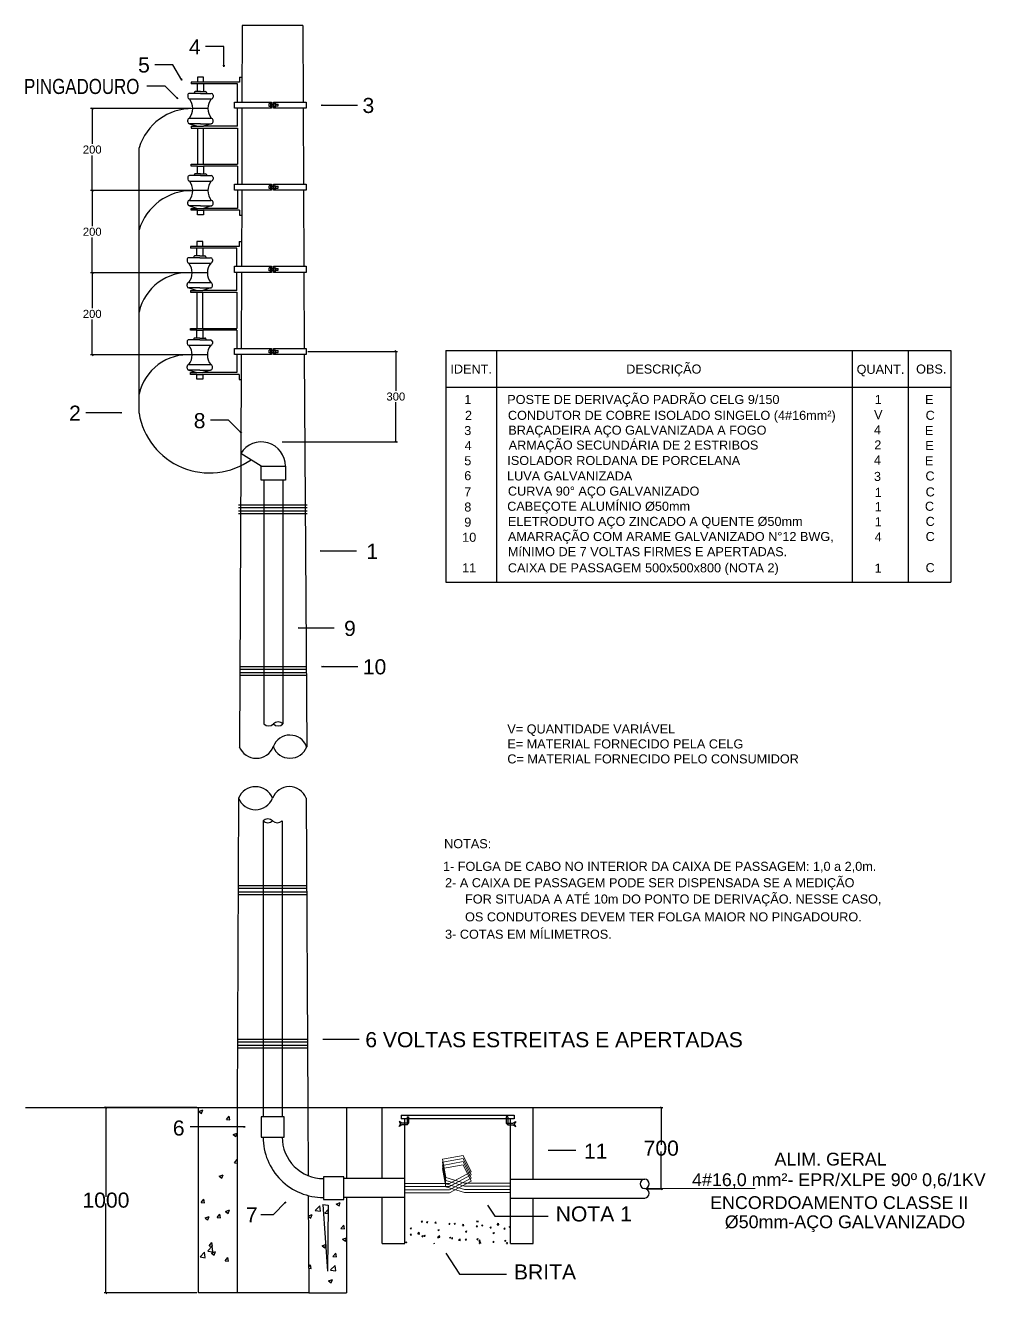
# Model space of a CAD drawing. Header units: inches. Extents: x -3 to 923, y -103 to 154.
# Drawn here: x 245.53 to 251.49, y -90.23 to -82.35 of the extents above; entities that cross this region are included whole.
import ezdxf
from ezdxf.enums import TextEntityAlignment as Align

# ---------------------------------------------------------------- set-up
doc = ezdxf.new("R2010")
doc.units = ezdxf.units.IN
doc.header["$LTSCALE"] = 10
doc.header["$MEASUREMENT"] = 0
doc.linetypes.add('Dashed', pattern=[0.75, 0.5, -0.25])
doc.layers.get('DEFPOINTS').update_dxf_attribs({"color": 8})
for name, color, linetype in [('Arquitetura', 134, 'Continuous'), ('Cotas', 1, 'Continuous'), ('DI-Textos_do_diagrama', 7, 'Continuous'), ('TXT', 7, 'Continuous')]:
    doc.layers.add(name, color=color, linetype=linetype)
doc.layers.add('BASE', color=8, linetype='Continuous', lineweight=5)
doc.layers.add('VP', color=1, linetype='Continuous', plot=False)
doc.styles.add('Arial', font='arial.ttf')
doc.dimstyles.new('RICARDO-1-10', dxfattribs={"dimtxt": 0.02, "dimasz": 0.01, "dimexe": 0.01, "dimexo": 0.01, "dimgap": 0.01, "dimtad": 0, "dimtih": 1, "dimtoh": 1, "dimdec": 0, "dimlfac": 1000, "dimzin": 0, "dimdsep": 46, "dimtxsty": 'Arial', "dimblk": 'OBLIQUE', "dimcen": 0, "dimclrt": 2, "dimadec": 0, "dimazin": 0, "dimtfac": 1, "dimtdec": 0, "dimtofl": 0, "dimtmove": 0, "dimatfit": 3, "dimldrblk": 'CLOSEDBLANK', "dimfxl": 0, "dimtolj": 1, "dimtzin": 0, "dimarcsym": 0})

# ---------------------------------------------------------------- blocks, each defined once
blk = doc.blocks.new('_Oblique')
at = {"color": 0, "linetype": 'ByBlock', "lineweight": -2}
blk.add_line((-0.5, -0.5), (0.5, 0.5), dxfattribs=at)
blk = doc.blocks.new('*D44')
at = {"layer": 'DEFPOINTS', "color": 0, "transparency": 16777216}
for p in [(247.2754, -84.3783), (247.8325, -84.3783), (247.1164, -84.9391)]:
    blk.add_point(p, dxfattribs=at)
at = {"layer": 'TXT', "color": 0, "lineweight": -2, "transparency": 16777216}
for p, q in [((247.2854, -84.3783), (247.8425, -84.3783)), ((247.8325, -84.3783), (247.8325, -84.6231)), ((247.8325, -84.9391), (247.8325, -84.6942)), ((247.1264, -84.9391), (247.8425, -84.9391))]:
    blk.add_line(p, q, dxfattribs=at)
at = {"layer": 'TXT', "color": 0, "lineweight": -2, "transparency": 16777216, "xscale": 0.01, "yscale": 0.01, "zscale": 0.01}
for p, rotation in [((247.8325, -84.3783), 90), ((247.8325, -84.9391), 270)]:
    blk.add_blockref('_Oblique', p, dxfattribs=dict(at, rotation=rotation))
at = {"layer": 'TXT', "color": 2, "transparency": 16777216, "insert": (247.8325, -84.6587), "char_height": 0.05, "attachment_point": 5, "style": 'Arial'}
blk.add_mtext('\\A1;300', dxfattribs=at)
blk = doc.blocks.new('_ClosedBlank')
at = {"color": 0, "linetype": 'ByBlock', "lineweight": -2}
for p, q in [((-1, 0.17), (0, 0)), ((-1, 0.17), (-1, -0.17)), ((0, 0), (-1, -0.17))]:
    blk.add_line(p, q, dxfattribs=at)
blk = doc.blocks.new('*D45')
at = {"layer": 'DEFPOINTS', "color": 0, "transparency": 16777216}
for p in [(245.9475, -83.8904), (246.568, -83.8904), (246.568, -84.4)]:
    blk.add_point(p, dxfattribs=at)
at = {"layer": 'TXT', "color": 0, "lineweight": -2, "transparency": 16777216}
for p, q in [((246.558, -83.8904), (245.9375, -83.8904)), ((245.9475, -83.8904), (245.9475, -84.1097)), ((245.9475, -84.4), (245.9475, -84.1807)), ((246.558, -84.4), (245.9375, -84.4))]:
    blk.add_line(p, q, dxfattribs=at)
at = {"layer": 'TXT', "color": 0, "lineweight": -2, "transparency": 16777216, "xscale": 0.01, "yscale": 0.01, "zscale": 0.01}
for p, rotation in [((245.9475, -83.8904), 90), ((245.9475, -84.4), 270)]:
    blk.add_blockref('_Oblique', p, dxfattribs=dict(at, rotation=rotation))
at = {"layer": 'TXT', "color": 2, "transparency": 16777216, "insert": (245.9475, -84.1452), "char_height": 0.05, "attachment_point": 5, "style": 'Arial'}
blk.add_mtext('\\A1;200', dxfattribs=at)
blk = doc.blocks.new('*D46')
at = {"layer": 'DEFPOINTS', "color": 0, "transparency": 16777216}
for p in [(245.9475, -83.3796), (246.5717, -83.3796), (246.568, -83.8904)]:
    blk.add_point(p, dxfattribs=at)
at = {"layer": 'TXT', "color": 0, "lineweight": -2, "transparency": 16777216}
for p, q in [((246.5617, -83.3796), (245.9375, -83.3796)), ((245.9475, -83.3796), (245.9475, -83.5995)), ((245.9475, -83.8904), (245.9475, -83.6705)), ((246.558, -83.8904), (245.9375, -83.8904))]:
    blk.add_line(p, q, dxfattribs=at)
at = {"layer": 'TXT', "color": 0, "lineweight": -2, "transparency": 16777216, "xscale": 0.01, "yscale": 0.01, "zscale": 0.01}
for p, rotation in [((245.9475, -83.3796), 90), ((245.9475, -83.8904), 270)]:
    blk.add_blockref('_Oblique', p, dxfattribs=dict(at, rotation=rotation))
at = {"layer": 'TXT', "color": 2, "transparency": 16777216, "insert": (245.9475, -83.635), "char_height": 0.05, "attachment_point": 5, "style": 'Arial'}
blk.add_mtext('\\A1;200', dxfattribs=at)
blk = doc.blocks.new('*D47')
at = {"layer": 'DEFPOINTS', "color": 0, "transparency": 16777216}
for p in [(245.9475, -82.8696), (246.5717, -82.8696), (246.5717, -83.3796)]:
    blk.add_point(p, dxfattribs=at)
at = {"layer": 'TXT', "color": 0, "lineweight": -2, "transparency": 16777216}
for p, q in [((246.5617, -82.8696), (245.9375, -82.8696)), ((245.9475, -82.8696), (245.9475, -83.0891)), ((245.9475, -83.3796), (245.9475, -83.1602)), ((246.5617, -83.3796), (245.9375, -83.3796))]:
    blk.add_line(p, q, dxfattribs=at)
at = {"layer": 'TXT', "color": 0, "lineweight": -2, "transparency": 16777216, "xscale": 0.01, "yscale": 0.01, "zscale": 0.01}
for p, rotation in [((245.9475, -82.8696), 90), ((245.9475, -83.3796), 270)]:
    blk.add_blockref('_Oblique', p, dxfattribs=dict(at, rotation=rotation))
at = {"layer": 'TXT', "color": 2, "transparency": 16777216, "insert": (245.9475, -83.1246), "char_height": 0.05, "attachment_point": 5, "style": 'Arial'}
blk.add_mtext('\\A1;200', dxfattribs=at)

msp = doc.modelspace()

# ---------------------------------------------------------------- linework, layer by layer
at = {"layer": 'Arquitetura', "color": 8}
for p, q in [((246.8792, -82.3528), (246.8773, -82.8292)), ((247.2543, -82.3528), (246.8792, -82.3528)), ((247.2543, -82.3528), (247.2566, -82.8292)), ((246.5622, -82.7054), (246.5622, -82.7167)), ((246.8487, -82.8292), (246.8487, -82.7167)), ((246.83, -82.8667), (246.83, -82.8292)), ((246.83, -82.8292), (247.0597, -82.8292)), ((247.0597, -82.8667), (246.83, -82.8667)), ((246.8487, -82.9792), (246.8487, -82.8667)), ((246.8773, -82.8667), (246.8754, -83.3393)), ((247.0559, -82.839), (247.0456, -82.839)), ((247.0456, -82.8569), (247.0456, -82.839)), ((247.0559, -82.8569), (247.0456, -82.8569)), ((247.0559, -82.8667), (247.0559, -82.8292)), ((247.0597, -82.8292), (247.0597, -82.8667)), ((247.0597, -82.8423), (247.0738, -82.8423)), ((247.0597, -82.8536), (247.0738, -82.8536)), ((247.0738, -82.8292), (247.2754, -82.8292)), ((247.0738, -82.8667), (247.0738, -82.8292)), ((247.2754, -82.8667), (247.0738, -82.8667)), ((247.077, -82.8667), (247.077, -82.8292)), ((247.077, -82.839), (247.0874, -82.839)), ((247.077, -82.8569), (247.0874, -82.8569)), ((247.0874, -82.8569), (247.0874, -82.839)), ((247.0874, -82.8423), (247.1014, -82.8423)), ((247.0874, -82.8536), (247.1014, -82.8536)), ((247.1014, -82.8536), (247.1014, -82.8423)), ((247.2566, -82.8667), (247.259, -83.3393)), ((247.2754, -82.8292), (247.2754, -82.8667)), ((246.5622, -82.9792), (246.5622, -82.9905)), ((246.5622, -82.9905), (246.8487, -82.9905)), ((246.6002, -82.9905), (246.6002, -83.2155)), ((246.6377, -83.2155), (246.6377, -82.9905)), ((246.8487, -82.9905), (246.8487, -83.2155)), ((246.2382, -84.7618), (246.2382, -83.1138)), ((246.5622, -83.2268), (246.5622, -83.2155)), ((246.5622, -83.2155), (246.8487, -83.2155)), ((246.83, -83.3393), (247.0597, -83.3393)), ((246.83, -83.3768), (246.83, -83.3393)), ((247.0559, -83.3768), (247.0559, -83.3393)), ((247.0597, -83.3393), (247.0597, -83.3768)), ((247.0738, -83.3393), (247.2754, -83.3393)), ((247.0738, -83.3768), (247.0738, -83.3393)), ((247.077, -83.3768), (247.077, -83.3393)), ((247.2754, -83.3393), (247.2754, -83.3768)), ((247.0597, -83.3768), (246.83, -83.3768)), ((246.8754, -83.3768), (246.8736, -83.8494)), ((247.0559, -83.3492), (247.0456, -83.3492)), ((247.0456, -83.367), (247.0456, -83.3492)), ((247.0559, -83.367), (247.0456, -83.367)), ((247.0597, -83.3524), (247.0738, -83.3524)), ((247.0597, -83.3637), (247.0738, -83.3637)), ((247.2754, -83.3768), (247.0738, -83.3768)), ((247.077, -83.3492), (247.0874, -83.3492)), ((247.077, -83.367), (247.0874, -83.367)), ((247.0874, -83.367), (247.0874, -83.3492)), ((247.0874, -83.3524), (247.1014, -83.3524)), ((247.0874, -83.3637), (247.1014, -83.3637)), ((247.1014, -83.3637), (247.1014, -83.3524)), ((247.259, -83.3768), (247.2613, -83.8494)), ((246.5585, -83.7257), (246.5585, -83.7369)), ((246.8454, -83.8494), (246.8454, -83.7369)), ((246.83, -83.8494), (247.0597, -83.8494)), ((246.83, -83.8869), (246.83, -83.8494)), ((247.0597, -83.8869), (246.83, -83.8869)), ((246.8454, -83.9995), (246.8454, -83.8869)), ((246.8736, -83.8869), (246.8717, -84.3596)), ((247.0559, -83.8593), (247.0456, -83.8593)), ((247.0456, -83.8771), (247.0456, -83.8593)), ((247.0559, -83.8771), (247.0456, -83.8771)), ((247.0559, -83.8869), (247.0559, -83.8494)), ((247.0597, -83.8494), (247.0597, -83.8869)), ((247.0597, -83.8626), (247.0738, -83.8626)), ((247.0597, -83.8738), (247.0738, -83.8738)), ((247.0738, -83.8494), (247.2754, -83.8494)), ((247.0738, -83.8869), (247.0738, -83.8494)), ((247.2754, -83.8869), (247.0738, -83.8869)), ((247.077, -83.8869), (247.077, -83.8494)), ((247.077, -83.8593), (247.0874, -83.8593)), ((247.077, -83.8771), (247.0874, -83.8771)), ((247.0874, -83.8771), (247.0874, -83.8593)), ((247.0874, -83.8626), (247.1014, -83.8626)), ((247.0874, -83.8738), (247.1014, -83.8738)), ((247.1014, -83.8738), (247.1014, -83.8626)), ((247.2618, -83.8869), (247.2641, -84.3596)), ((247.2754, -83.8494), (247.2754, -83.8869)), ((246.5585, -83.9995), (246.5585, -84.0107)), ((246.5585, -84.0107), (246.8454, -84.0107)), ((246.5965, -84.0107), (246.5965, -84.2358)), ((246.6344, -84.2358), (246.6344, -84.0107)), ((246.8454, -84.0107), (246.8454, -84.2358)), ((246.5585, -84.2358), (246.8454, -84.2358)), ((246.5585, -84.247), (246.5585, -84.2358)), ((246.83, -84.3971), (246.83, -84.3596)), ((246.83, -84.3596), (247.0597, -84.3596)), ((247.0559, -84.3694), (247.0456, -84.3694)), ((247.0456, -84.3872), (247.0456, -84.3694)), ((247.0559, -84.3971), (247.0559, -84.3596)), ((247.0597, -84.3596), (247.0597, -84.3971)), ((247.0738, -84.3596), (247.2754, -84.3596)), ((247.0738, -84.3971), (247.0738, -84.3596)), ((247.077, -84.3971), (247.077, -84.3596)), ((247.077, -84.3694), (247.0874, -84.3694)), ((247.0874, -84.3872), (247.0874, -84.3694)), ((247.2754, -84.3596), (247.2754, -84.3971)), ((248.1432, -84.3717), (251.2778, -84.3717)), ((248.1432, -84.3717), (248.1432, -85.8118)), ((248.4566, -84.3717), (248.4566, -85.8118)), ((250.6651, -84.3717), (250.6651, -85.8118)), ((251.0139, -84.3717), (251.0139, -85.8118)), ((251.2778, -84.3717), (251.2778, -85.8118)), ((247.0597, -84.3971), (246.83, -84.3971)), ((246.8717, -84.3971), (246.8698, -85.0582)), ((247.0559, -84.3872), (247.0456, -84.3872)), ((247.0597, -84.3727), (247.0738, -84.3727)), ((247.0597, -84.3839), (247.0738, -84.3839)), ((247.2754, -84.3971), (247.0738, -84.3971)), ((247.077, -84.3872), (247.0874, -84.3872)), ((247.0874, -84.3727), (247.1014, -84.3727)), ((247.0874, -84.3839), (247.1014, -84.3839)), ((247.1014, -84.3839), (247.1014, -84.3727)), ((247.2641, -84.3971), (247.2791, -86.8337)), ((247.3626, -84.3783), (247.6326, -84.3783)), ((248.1432, -84.6001), (251.2778, -84.6001)), ((246.8698, -85.0582), (246.8609, -86.8337)), ((246.9973, -85.1787), (246.9973, -85.0905)), ((246.9973, -85.0905), (247.1474, -85.0905)), ((247.1474, -85.0905), (247.1474, -85.1787)), ((247.1474, -85.1787), (246.9973, -85.1787)), ((247.0133, -85.1787), (247.0133, -86.6921)), ((247.1314, -85.1787), (247.1314, -86.6921)), ((246.8553, -85.3306), (247.2815, -85.3306)), ((247.2815, -85.3493), (246.8553, -85.3493)), ((246.8553, -85.3681), (247.2815, -85.3681)), ((247.2815, -85.3868), (246.8553, -85.3868)), ((248.1429, -85.8118), (251.2775, -85.8118)), ((246.8623, -86.3349), (247.2772, -86.3349)), ((246.8618, -86.3724), (247.2772, -86.3724)), ((247.2772, -86.3911), (246.8618, -86.3911)), ((247.2772, -86.3536), (246.8623, -86.3536)), ((247.0724, -86.8309), (247.0724, -86.8351)), ((246.8552, -87.1535), (246.8467, -89.0753)), ((247.2753, -87.1535), (247.2865, -89.0753)), ((247.0085, -87.2941), (247.0085, -89.0753)), ((247.1267, -87.2941), (247.1267, -89.0753)), ((247.2776, -87.7527), (246.8533, -87.7527)), ((246.8538, -87.6964), (247.2772, -87.6964)), ((247.2776, -87.7151), (246.8538, -87.7151)), ((246.8538, -87.7339), (247.2776, -87.7339)), ((246.8477, -88.6505), (247.2856, -88.6505)), ((247.2856, -88.6693), (246.8477, -88.6693)), ((246.8477, -88.688), (247.2856, -88.688)), ((247.3794, -88.6505), (247.6044, -88.6505)), ((247.2856, -88.7068), (246.8477, -88.7068)), ((245.5325, -89.0753), (247.7474, -89.0753)), ((246.6081, -90.2257), (246.6081, -89.0753)), ((247.0085, -89.0753), (247.0085, -89.1321)), ((247.1267, -89.0753), (247.1267, -89.1321)), ((247.5257, -89.0753), (247.5257, -89.5161)), ((247.7474, -89.0753), (248.6851, -89.0753)), ((247.7474, -89.5161), (247.7474, -89.0753)), ((248.6851, -89.0753), (249.486, -89.0753)), ((248.6851, -89.5189), (248.6851, -89.0753)), ((246.9968, -89.1321), (246.9968, -89.2586)), ((247.1384, -89.1321), (246.9968, -89.1321)), ((247.1384, -89.2586), (247.1384, -89.1321)), ((247.8703, -89.1714), (247.8529, -89.1607)), ((247.8529, -89.1607), (247.8623, -89.1766)), ((247.8529, -89.1921), (247.8623, -89.1766)), ((247.8646, -89.1222), (248.5679, -89.1222)), ((247.8646, -89.1222), (247.8646, -89.1457)), ((248.5679, -89.1457), (247.8646, -89.1457)), ((247.9115, -89.1714), (247.8703, -89.1714)), ((247.8881, -89.9193), (247.8881, -89.1457)), ((247.9021, -89.1321), (247.9021, -89.1813)), ((247.9021, -89.1321), (247.9115, -89.1321)), ((247.9021, -89.1813), (247.9115, -89.1714)), ((247.9115, -89.1321), (247.9115, -89.1714)), ((248.5178, -89.1321), (248.5178, -89.1714)), ((248.5276, -89.1321), (248.5178, -89.1321)), ((248.5178, -89.1714), (248.5595, -89.1714)), ((248.5276, -89.1813), (248.5178, -89.1714)), ((248.5276, -89.1321), (248.5276, -89.1813)), ((248.5445, -89.9193), (248.5445, -89.1457)), ((248.5595, -89.1714), (248.5768, -89.1607)), ((248.5768, -89.1607), (248.567, -89.1766)), ((248.5768, -89.1921), (248.567, -89.1766)), ((248.5679, -89.1222), (248.5679, -89.1457)), ((247.8703, -89.1813), (247.8529, -89.1921)), ((247.9021, -89.1813), (247.8703, -89.1813)), ((248.5276, -89.1813), (248.5595, -89.1813)), ((248.5595, -89.1813), (248.5768, -89.1921)), ((246.9968, -89.2586), (247.1384, -89.2586)), ((248.7789, -89.3393), (248.95, -89.3393)), ((247.5102, -89.5043), (247.3841, -89.5043)), ((247.3841, -89.5043), (247.3841, -89.6459)), ((247.5102, -89.6459), (247.5102, -89.5043)), ((247.8881, -89.5161), (247.5102, -89.5161)), ((248.5445, -89.5189), (249.3776, -89.5189)), ((247.3841, -89.6459), (247.5102, -89.6459)), ((247.8881, -89.6342), (247.5102, -89.6342)), ((247.5257, -89.6342), (247.5257, -90.2257)), ((247.7474, -89.9193), (247.7474, -89.6342)), ((248.5445, -89.6375), (249.3776, -89.6375)), ((248.6851, -89.9193), (248.6851, -89.6375)), ((247.7474, -89.9193), (247.8881, -89.9193)), ((248.5445, -89.9193), (248.6851, -89.9193)), ((246.8425, -90.2257), (246.6081, -90.2257)), ((247.2926, -90.2257), (247.5257, -90.2257))]:
    msp.add_line(p, q, dxfattribs=at)
at = {"layer": 'Arquitetura', "color": 8, "linetype": 'Continuous'}
for p, q in [((246.8628, -82.7054), (246.5622, -82.7054)), ((246.8487, -82.7167), (246.5622, -82.7167)), ((246.6002, -82.6754), (246.6002, -82.7054)), ((246.6377, -82.6754), (246.6002, -82.6754)), ((246.6002, -82.7645), (246.6002, -82.7167)), ((246.6377, -82.7054), (246.6377, -82.6754)), ((246.6377, -82.7167), (246.6377, -82.7645)), ((246.8628, -82.6745), (246.8778, -82.6745)), ((246.8628, -82.6745), (246.8628, -82.7054)), ((246.5402, -82.787), (246.5402, -82.7983)), ((246.619, -82.7758), (246.5514, -82.7758)), ((246.5815, -82.7701), (246.5815, -82.7758)), ((246.619, -82.7645), (246.5871, -82.7645)), ((246.619, -82.7645), (246.6508, -82.7645)), ((246.619, -82.7758), (246.6865, -82.7758)), ((246.6565, -82.7701), (246.6565, -82.7758)), ((246.6977, -82.787), (246.6977, -82.7983)), ((246.5514, -82.8095), (246.6865, -82.8095)), ((246.6663, -82.8695), (246.5716, -82.8695)), ((246.5402, -82.9525), (246.5402, -82.9413)), ((246.5514, -82.93), (246.6865, -82.93)), ((246.6977, -82.9525), (246.6977, -82.9413)), ((246.5514, -82.9638), (246.6002, -82.9792)), ((246.619, -82.9638), (246.5514, -82.9638)), ((246.5622, -82.9792), (246.6377, -82.9792)), ((246.6002, -82.9792), (246.6377, -82.9792)), ((246.619, -82.9638), (246.6865, -82.9638)), ((246.6865, -82.9638), (246.6377, -82.9792)), ((246.8487, -82.9792), (246.6377, -82.9792)), ((246.6002, -83.2268), (246.5622, -83.2268)), ((246.6002, -83.2746), (246.6002, -83.2268)), ((246.6002, -83.2268), (246.6377, -83.2268)), ((246.8487, -83.2268), (246.6377, -83.2268)), ((246.6377, -83.2268), (246.6377, -83.2746)), ((246.8487, -83.2268), (246.8487, -83.3393)), ((246.5402, -83.2971), (246.5402, -83.3084)), ((246.619, -83.2859), (246.5514, -83.2859)), ((246.5514, -83.3196), (246.6865, -83.3196)), ((246.5815, -83.2802), (246.5815, -83.2859)), ((246.619, -83.2746), (246.5871, -83.2746)), ((246.619, -83.2746), (246.6508, -83.2746)), ((246.619, -83.2859), (246.6865, -83.2859)), ((246.6565, -83.2802), (246.6565, -83.2859)), ((246.6977, -83.2971), (246.6977, -83.3084)), ((246.6663, -83.3796), (246.5716, -83.3796)), ((246.8487, -83.3768), (246.8487, -83.4894)), ((246.5402, -83.4626), (246.5402, -83.4514)), ((246.5514, -83.4401), (246.6865, -83.4401)), ((246.619, -83.4739), (246.5514, -83.4739)), ((246.5514, -83.4739), (246.6002, -83.4894)), ((246.5622, -83.5006), (246.5622, -83.4894)), ((246.5622, -83.4894), (246.6377, -83.4894)), ((246.6002, -83.5006), (246.5622, -83.5006)), ((246.6002, -83.4894), (246.6377, -83.4894)), ((246.6002, -83.5306), (246.6002, -83.5006)), ((246.6002, -83.5006), (246.6377, -83.5006)), ((246.619, -83.4739), (246.6865, -83.4739)), ((246.6865, -83.4739), (246.6377, -83.4894)), ((246.8487, -83.4894), (246.6377, -83.4894)), ((246.8628, -83.5006), (246.6377, -83.5006)), ((246.6377, -83.5006), (246.6377, -83.5306)), ((246.6977, -83.4626), (246.6977, -83.4514)), ((246.8628, -83.5006), (246.8628, -83.5316)), ((246.6377, -83.5306), (246.6002, -83.5306)), ((246.8628, -83.5316), (246.875, -83.5316)), ((246.8595, -83.7257), (246.5585, -83.7257)), ((246.8454, -83.7369), (246.5585, -83.7369)), ((246.5965, -83.6957), (246.5965, -83.7257)), ((246.6344, -83.6957), (246.5965, -83.6957)), ((246.5965, -83.7847), (246.5965, -83.7369)), ((246.6344, -83.7257), (246.6344, -83.6957)), ((246.6344, -83.7369), (246.6344, -83.7847)), ((246.8595, -83.6947), (246.8745, -83.6947)), ((246.8595, -83.6947), (246.8595, -83.7257)), ((246.5364, -83.8072), (246.5364, -83.8185)), ((246.6152, -83.796), (246.5477, -83.796)), ((246.5782, -83.7904), (246.5782, -83.796)), ((246.6152, -83.7847), (246.5838, -83.7847)), ((246.6152, -83.7847), (246.6471, -83.7847)), ((246.6152, -83.796), (246.6827, -83.796)), ((246.6527, -83.7904), (246.6527, -83.796)), ((246.694, -83.8072), (246.694, -83.8185)), ((246.5477, -83.8297), (246.6827, -83.8297)), ((246.6626, -83.8898), (246.5679, -83.8898)), ((246.5364, -83.9728), (246.5364, -83.9615)), ((246.5477, -83.9502), (246.6827, -83.9502)), ((246.694, -83.9728), (246.694, -83.9615)), ((246.5477, -83.984), (246.5965, -83.9995)), ((246.6152, -83.984), (246.5477, -83.984)), ((246.5585, -83.9995), (246.6344, -83.9995)), ((246.5965, -83.9995), (246.6344, -83.9995)), ((246.6152, -83.984), (246.6827, -83.984)), ((246.6827, -83.984), (246.6344, -83.9995)), ((246.8454, -83.9995), (246.6344, -83.9995)), ((246.5965, -84.247), (246.5585, -84.247)), ((246.5965, -84.2949), (246.5965, -84.247)), ((246.5965, -84.247), (246.6344, -84.247)), ((246.6344, -84.247), (246.6344, -84.2949)), ((246.8454, -84.247), (246.6344, -84.247)), ((246.8454, -84.247), (246.8454, -84.3596)), ((246.5364, -84.3174), (246.5364, -84.3286)), ((246.6152, -84.3061), (246.5477, -84.3061)), ((246.5477, -84.3399), (246.6827, -84.3399)), ((246.5782, -84.3005), (246.5782, -84.3061)), ((246.6152, -84.2949), (246.5838, -84.2949)), ((246.6152, -84.2949), (246.6471, -84.2949)), ((246.6152, -84.3061), (246.6827, -84.3061)), ((246.6527, -84.3005), (246.6527, -84.3061)), ((246.694, -84.3174), (246.694, -84.3286)), ((246.6626, -84.3999), (246.5679, -84.3999)), ((246.8454, -84.3971), (246.8454, -84.5096)), ((246.5364, -84.4829), (246.5364, -84.4716)), ((246.5477, -84.4604), (246.6827, -84.4604)), ((246.5477, -84.4941), (246.5965, -84.5096)), ((246.6152, -84.4941), (246.5477, -84.4941)), ((246.5585, -84.5208), (246.5585, -84.5096)), ((246.5585, -84.5096), (246.6344, -84.5096)), ((246.5965, -84.5208), (246.5585, -84.5208)), ((246.5965, -84.5096), (246.6344, -84.5096)), ((246.5965, -84.5509), (246.5965, -84.5208)), ((246.5965, -84.5208), (246.6344, -84.5208)), ((246.6152, -84.4941), (246.6827, -84.4941)), ((246.6827, -84.4941), (246.6344, -84.5096)), ((246.8454, -84.5096), (246.6344, -84.5096)), ((246.6344, -84.5208), (246.6344, -84.5509)), ((246.8595, -84.5208), (246.6344, -84.5208)), ((246.694, -84.4829), (246.694, -84.4716)), ((246.8595, -84.5208), (246.8595, -84.5518)), ((246.6344, -84.5509), (246.5965, -84.5509)), ((246.8595, -84.5518), (246.8712, -84.5518)), ((246.9973, -85.0905), (246.8698, -85.0117)), ((246.6086, -89.0992), (246.6339, -89.0894)), ((246.6264, -89.111), (246.6339, -89.0894)), ((246.6086, -89.0992), (246.6264, -89.111)), ((246.7806, -89.1494), (246.798, -89.1288)), ((246.7806, -89.1494), (246.8022, -89.1513)), ((246.8022, -89.1517), (246.798, -89.1292)), ((246.8219, -89.2427), (246.8467, -89.2333)), ((246.8219, -89.2427), (246.8397, -89.2549)), ((246.8397, -89.2549), (246.8467, -89.2343)), ((246.8303, -89.4181), (246.8467, -89.3984)), ((246.7352, -89.502), (246.76, -89.4921)), ((246.753, -89.5142), (246.76, -89.4926)), ((246.8303, -89.4181), (246.8467, -89.4195)), ((246.7352, -89.502), (246.753, -89.5142)), ((246.6236, -89.6647), (246.6409, -89.6441)), ((246.6451, -89.667), (246.6409, -89.6445)), ((246.6236, -89.6647), (246.6447, -89.6666)), ((246.7745, -89.7203), (246.7994, -89.7104)), ((246.7745, -89.7203), (246.7924, -89.7325)), ((246.7924, -89.732), (246.7994, -89.7104)), ((247.3325, -89.7134), (247.3606, -89.6844)), ((247.3325, -89.7134), (247.3644, -89.7186)), ((247.3644, -89.7181), (247.3606, -89.6844)), ((247.3798, -89.6767), (247.408, -90.0913)), ((247.3798, -89.6767), (247.4117, -89.6818)), ((247.3925, -89.7317), (247.4098, -89.7111)), ((247.4117, -89.6818), (247.408, -90.0913)), ((247.4141, -89.7341), (247.4098, -89.7116)), ((247.4619, -89.6745), (247.4867, -89.6647)), ((247.4619, -89.6745), (247.4797, -89.6862)), ((247.4797, -89.6862), (247.4867, -89.6647)), ((248.4015, -89.6802), (248.4465, -89.75)), ((246.6479, -89.7608), (246.6733, -89.7514)), ((246.6479, -89.7613), (246.6658, -89.773)), ((246.6658, -89.773), (246.6733, -89.7514)), ((246.7225, -89.7583), (246.7441, -89.7601)), ((246.723, -89.7583), (246.7398, -89.7376)), ((246.7441, -89.7606), (246.7403, -89.7381)), ((247.2908, -89.7475), (247.3128, -89.739)), ((247.2908, -89.7508), (247.3058, -89.7611)), ((247.3058, -89.7606), (247.3128, -89.739)), ((247.3925, -89.7317), (247.4136, -89.7336)), ((247.4914, -89.8253), (247.5088, -89.8051)), ((247.513, -89.8276), (247.5088, -89.8056)), ((247.9903, -89.7842), (247.995, -89.7786)), ((247.9903, -89.7842), (247.9973, -89.7847)), ((247.9973, -89.7852), (247.9964, -89.7786)), ((248.0226, -89.7866), (248.0311, -89.7833)), ((248.0226, -89.7866), (248.0283, -89.7908)), ((248.0283, -89.7908), (248.0311, -89.7833)), ((248.0756, -89.7917), (248.0817, -89.7847)), ((248.0756, -89.7917), (248.0827, -89.7922)), ((248.0831, -89.7927), (248.0817, -89.7852)), ((248.161, -89.7992), (248.1671, -89.7922)), ((248.161, -89.7992), (248.168, -89.7997)), ((248.1685, -89.8002), (248.1671, -89.7927)), ((248.1938, -89.7964), (248.2022, -89.7931)), ((248.1938, -89.7964), (248.1994, -89.8002)), ((248.1994, -89.8002), (248.2022, -89.7931)), ((248.2463, -89.8067), (248.2538, -89.8072)), ((248.2468, -89.8067), (248.2524, -89.7997)), ((248.2538, -89.8077), (248.2524, -89.8002)), ((248.3321, -89.8138), (248.3377, -89.8072)), ((248.3335, -89.7828), (248.3377, -89.7786)), ((248.3335, -89.7828), (248.3443, -89.7847)), ((248.3391, -89.8152), (248.3377, -89.8077)), ((248.3443, -89.7847), (248.3433, -89.7786)), ((248.3649, -89.8058), (248.3734, -89.8025)), ((248.3649, -89.8058), (248.3705, -89.81)), ((248.3705, -89.8096), (248.3734, -89.8025)), ((248.4465, -89.75), (248.778, -89.75)), ((248.4606, -89.8025), (248.4699, -89.7927)), ((248.4606, -89.803), (248.4713, -89.8044)), ((248.4713, -89.8044), (248.4699, -89.7931)), ((247.4914, -89.8253), (247.513, -89.8272)), ((247.5013, -89.8928), (247.5257, -89.8834)), ((247.5191, -89.9045), (247.5257, -89.8853)), ((247.9214, -89.8663), (247.927, -89.8593)), ((247.9214, -89.8663), (247.9284, -89.8668)), ((247.9223, -89.825), (247.9307, -89.8217)), ((247.9223, -89.825), (247.9284, -89.8293)), ((247.9289, -89.8672), (247.9275, -89.8597)), ((247.9284, -89.8293), (247.9307, -89.8217)), ((247.9683, -89.8593), (247.9772, -89.8499)), ((247.9683, -89.8597), (247.9786, -89.8611)), ((247.9786, -89.8611), (247.9772, -89.8499)), ((247.9936, -89.8729), (248.002, -89.87)), ((247.9936, -89.8733), (247.9997, -89.8771)), ((247.9997, -89.8771), (248.002, -89.87)), ((248.0067, -89.8738), (248.0128, -89.8668)), ((248.0067, -89.8738), (248.0137, -89.8743)), ((248.0142, -89.8747), (248.0128, -89.8672)), ((248.092, -89.8813), (248.0991, -89.8818)), ((248.0925, -89.8813), (248.0981, -89.8743)), ((248.0934, -89.8344), (248.1019, -89.8316)), ((248.0934, -89.8349), (248.0995, -89.8386)), ((248.0953, -89.8789), (248.1042, -89.8696)), ((248.0953, -89.8794), (248.1056, -89.8808)), ((248.0995, -89.8822), (248.0981, -89.8747)), ((248.0995, -89.8386), (248.1019, -89.8316)), ((248.1056, -89.8808), (248.1042, -89.8696)), ((248.1647, -89.8827), (248.1731, -89.8794)), ((248.1647, -89.8827), (248.1708, -89.8865)), ((248.1708, -89.8865), (248.1731, -89.8794)), ((248.1778, -89.8888), (248.1835, -89.8818)), ((248.1849, -89.8897), (248.1835, -89.8822)), ((248.2646, -89.8443), (248.273, -89.841)), ((248.2646, -89.8443), (248.2707, -89.848)), ((248.2707, -89.848), (248.273, -89.841)), ((248.3321, -89.8138), (248.3391, -89.8147)), ((248.4174, -89.8213), (248.4231, -89.8147)), ((248.4174, -89.8213), (248.4245, -89.8222)), ((248.4245, -89.8227), (248.4231, -89.8152)), ((248.4357, -89.8536), (248.4441, -89.8503)), ((248.4357, -89.8536), (248.4418, -89.8579)), ((248.4418, -89.8579), (248.4441, -89.8503)), ((248.5028, -89.8288), (248.5084, -89.8222)), ((248.5028, -89.8288), (248.5098, -89.8297)), ((248.5103, -89.8302), (248.5089, -89.8227)), ((248.536, -89.8152), (248.5445, -89.8119)), ((248.536, -89.8152), (248.5417, -89.8194)), ((248.5417, -89.8194), (248.5445, -89.8119)), ((246.6648, -89.9655), (246.6925, -89.9364)), ((246.6733, -89.9333), (246.6906, -89.9127)), ((246.6733, -89.9333), (246.6944, -89.9352)), ((246.6948, -89.9357), (246.6906, -89.9132)), ((246.6967, -89.9706), (246.6925, -89.9364)), ((247.3747, -89.9333), (247.4, -89.924)), ((247.3747, -89.9333), (247.3925, -89.9455)), ((247.3925, -89.9455), (247.4, -89.924)), ((247.5013, -89.8928), (247.5191, -89.9045)), ((247.8932, -89.9113), (247.9017, -89.908)), ((247.8937, -89.9113), (247.8993, -89.9155)), ((247.8993, -89.9155), (247.9017, -89.9085)), ((248.0691, -89.9193), (248.0728, -89.9179)), ((248.0723, -89.9193), (248.0728, -89.9179)), ((248.1774, -89.8888), (248.1849, -89.8893)), ((248.2224, -89.8986), (248.2318, -89.8893)), ((248.2224, -89.8991), (248.2332, -89.9005)), ((248.2327, -89.9005), (248.2318, -89.8893)), ((248.2632, -89.8963), (248.2688, -89.8893)), ((248.2632, -89.8963), (248.2702, -89.8968)), ((248.2702, -89.8972), (248.2688, -89.8897)), ((248.3358, -89.8921), (248.3443, -89.8888)), ((248.3358, -89.8921), (248.3419, -89.8963)), ((248.3419, -89.8963), (248.3443, -89.8888)), ((248.3485, -89.9033), (248.3541, -89.8968)), ((248.3485, -89.9038), (248.3555, -89.9043)), ((248.3494, -89.9188), (248.3588, -89.909)), ((248.3494, -89.9188), (248.3523, -89.9193)), ((248.3555, -89.9047), (248.3546, -89.8972)), ((248.3598, -89.9193), (248.3588, -89.909)), ((248.4338, -89.9108), (248.4399, -89.9043)), ((248.4338, -89.9108), (248.4409, -89.9118)), ((248.4413, -89.9122), (248.4399, -89.9047)), ((248.507, -89.9015), (248.5154, -89.8986)), ((248.507, -89.9019), (248.5131, -89.9057)), ((248.5131, -89.9057), (248.5154, -89.8986)), ((248.5192, -89.9183), (248.5253, -89.9118)), ((248.5192, -89.9183), (248.5262, -89.9193)), ((248.5267, -89.9193), (248.5253, -89.9122)), ((246.6175, -90.0023), (246.6451, -89.9732)), ((246.6175, -90.0023), (246.6494, -90.0074)), ((246.6494, -90.0069), (246.6451, -89.9732)), ((246.6648, -89.966), (246.6967, -89.9706)), ((246.6873, -89.9791), (246.7126, -89.9697)), ((246.6873, -89.9796), (246.7051, -89.9913)), ((246.7051, -89.9913), (246.7126, -89.9697)), ((246.7722, -90.0269), (246.7895, -90.0063)), ((246.7722, -90.0269), (246.7938, -90.0288)), ((246.7938, -90.0293), (246.7895, -90.0067)), ((247.4417, -90.0004), (247.4633, -90.0023)), ((247.4422, -90.0004), (247.4591, -89.9798)), ((247.4633, -90.0027), (247.4591, -89.9802)), ((248.1422, -89.9788), (248.2271, -90.1106)), ((247.2922, -90.0635), (247.302, -90.0513)), ((247.2922, -90.0724), (247.3062, -90.0738)), ((247.3062, -90.0743), (247.302, -90.0518)), ((247.4272, -90.0836), (247.4553, -90.055)), ((247.4272, -90.0841), (247.4591, -90.0888)), ((247.4591, -90.0888), (247.4553, -90.055)), ((248.2271, -90.1106), (248.5187, -90.1106)), ((247.4141, -90.1516), (247.4394, -90.1422)), ((247.4141, -90.1516), (247.4319, -90.1638)), ((247.4319, -90.1638), (247.4394, -90.1422))]:
    msp.add_line(p, q, dxfattribs=at)
at = {"layer": 'Arquitetura', "color": 8, "linetype": 'Dashed'}
for p, q in [((246.8467, -89.0753), (246.8467, -90.2257)), ((247.2865, -89.0753), (247.2884, -89.4973)), ((247.2889, -89.622), (247.2926, -90.2257)), ((247.2926, -90.2257), (246.8425, -90.2257))]:
    msp.add_line(p, q, dxfattribs=at)
at = {"layer": 'Arquitetura', "color": 8, "lineweight": 0}
for points in [[(247.8881, -89.5465), (248.1666, -89.5465), (248.2993, -89.4734), (248.2505, -89.3721), (248.123, -89.3946), (248.1422, -89.5086), (248.2585, -89.5437), (248.5445, -89.5437)], [(247.8881, -89.5662), (248.1666, -89.5662), (248.2993, -89.4931), (248.2505, -89.3913), (248.123, -89.4143), (248.1422, -89.5282), (248.2585, -89.5634), (248.5445, -89.5634)], [(247.8881, -89.5854), (248.1666, -89.5854), (248.2993, -89.5128), (248.2505, -89.4106), (248.123, -89.434), (248.1422, -89.5479), (248.2585, -89.5831), (248.5445, -89.5831)], [(247.8881, -89.6051), (248.1666, -89.6051), (248.2993, -89.532), (248.2505, -89.4298), (248.123, -89.4537), (248.1422, -89.5676), (248.2585, -89.6028), (248.5445, -89.6028)]]:
    msp.add_lwpolyline(points, dxfattribs=at)
at = {"layer": 'Arquitetura', "color": 8, "linetype": 'Continuous'}
for centre, radius, start, end in [((246.5514, -82.787), 0.0113, 90, 180.00001), ((246.5871, -82.7701), 0.00563, 90, 180.00001), ((246.6508, -82.7701), 0.00563, 0.00001, 90), ((246.6865, -82.787), 0.0113, 0.00001, 90), ((246.5514, -82.7983), 0.0113, 180.00001, 270), ((246.4713, -82.8695), 0.1004, 323.13999, 36.86), ((246.7667, -82.8695), 0.1004, 143.14, 216.85999), ((246.6865, -82.7983), 0.0113, 270, 0.00001), ((246.5514, -82.9413), 0.0113, 90, 180.00001), ((246.5514, -82.9525), 0.0113, 180.00001, 270), ((246.6865, -82.9413), 0.0113, 0.00001, 90), ((246.6865, -82.9525), 0.0113, 270, 0.00001), ((246.5514, -83.2971), 0.0113, 90, 180.00001), ((246.5514, -83.3084), 0.0113, 180.00001, 270), ((246.4713, -83.3796), 0.1004, 323.13999, 36.86), ((246.5871, -83.2802), 0.00563, 90, 180.00001), ((246.6508, -83.2802), 0.00563, 0.00001, 90), ((246.7667, -83.3796), 0.1004, 143.14, 216.85999), ((246.6865, -83.2971), 0.0113, 0.00001, 90), ((246.6865, -83.3084), 0.0113, 270, 0.00001), ((246.5514, -83.4514), 0.0113, 90, 180.00001), ((246.5514, -83.4626), 0.0113, 180.00001, 270), ((246.6865, -83.4514), 0.0113, 0.00001, 90), ((246.6865, -83.4626), 0.0113, 270, 0.00001), ((246.5477, -83.8072), 0.0113, 90, 180.00001), ((246.5477, -83.8185), 0.0113, 180.00001, 270), ((246.5838, -83.7904), 0.00563, 90, 180.00001), ((246.6471, -83.7904), 0.00563, 0.00001, 90), ((246.6827, -83.8072), 0.0113, 0.00001, 90), ((246.6827, -83.8185), 0.0113, 270, 0.00001), ((246.4675, -83.8898), 0.1004, 323.13999, 36.86), ((246.7634, -83.8898), 0.1004, 143.14, 216.85999), ((246.5477, -83.9615), 0.0113, 90, 180.00001), ((246.5477, -83.9728), 0.0113, 180.00001, 270), ((246.6827, -83.9615), 0.0113, 0.00001, 90), ((246.6827, -83.9728), 0.0113, 270, 0.00001), ((246.5477, -84.3174), 0.0113, 90, 180.00001), ((246.5477, -84.3286), 0.0113, 180.00001, 270), ((246.4675, -84.3999), 0.1004, 323.13999, 36.86), ((246.5838, -84.3005), 0.00563, 90, 180.00001), ((246.6471, -84.3005), 0.00563, 0.00001, 90), ((246.7634, -84.3999), 0.1004, 143.14, 216.85999), ((246.6827, -84.3174), 0.0113, 0.00001, 90), ((246.6827, -84.3286), 0.0113, 270, 0.00001), ((246.5477, -84.4716), 0.0113, 90, 180.00001), ((246.5477, -84.4829), 0.0113, 180.00001, 270), ((246.6827, -84.4716), 0.0113, 0.00001, 90), ((246.6827, -84.4829), 0.0113, 270, 0.00001), ((246.9973, -85.0905), 0.15, 0, 148.273), ((247.3841, -89.2586), 0.3756, 179.978, 270), ((247.3841, -89.2586), 0.2573, 179.967, 270)]:
    msp.add_arc(centre, radius, start, end, dxfattribs=at)
at = {"layer": 'Arquitetura', "color": 8}
for centre, radius, start, end in [((246.5674, -83.2132), 0.3436, 89.2819, 163.154), ((246.566, -83.7214), 0.3417, 89.0396, 163.384), ((246.5416, -84.1992), 0.31, 85.1065, 167.91599), ((246.5416, -84.7089), 0.31, 85.1065, 167.91599), ((246.6762, -84.6896), 0.4437, 189.362, 305.43999), ((247.0428, -86.6621), 0.0418, 225, 314.99999), ((247.1019, -86.7217), 0.0418, 45, 135), ((247.1019, -86.6621), 0.0418, 225, 314.99999), ((247.175, -86.8722), 0.1107, 20.4869, 159.422), ((246.9659, -86.792), 0.1132, 201.595, 338.787), ((247.1755, -86.7939), 0.111, 200.822, 339.08701), ((246.9616, -87.1961), 0.1143, 21.9243, 158.309), ((247.1717, -87.1924), 0.111, 20.7615, 159.47699), ((246.9616, -87.1103), 0.1143, 201.69101, 338.076), ((247.038, -87.3236), 0.0418, 45, 135), ((247.038, -87.2641), 0.0418, 225, 314.99999), ((247.0971, -87.2641), 0.0418, 225, 314.99999), ((249.3795, -89.5484), 0.0296, 93.5644, 266.43601), ((249.3753, -89.5484), 0.0297, 274.71999, 85.2804), ((249.3753, -89.6075), 0.0297, 274.71999, 85.2804)]:
    msp.add_arc(centre, radius, start, end, dxfattribs=at)
at = {"layer": 'BASE'}
msp.add_line((249.3783, -89.5779), (250.0641, -89.5779), dxfattribs=at)
at = {"layer": 'TXT'}
for p, q in [((246.598, -89.0753), (246.0226, -89.0753)), ((246.0327, -89.0753), (246.0327, -89.6302)), ((249.4273, -89.0753), (249.4902, -89.0753)), ((249.4802, -89.0753), (249.4802, -89.3074)), ((249.4802, -89.5801), (249.4802, -89.348)), ((249.3968, -89.5801), (249.4902, -89.5801)), ((246.0327, -90.2257), (246.0327, -89.6708)), ((246.598, -90.2257), (246.0226, -90.2257))]:
    msp.add_line(p, q, dxfattribs=at)
at = {"layer": 'VP'}
for p, q in [((246.1323, -84.7595), (245.9077, -84.7595)), ((246.7938, -84.8059), (246.6813, -84.8059)), ((246.8736, -84.8856), (246.7938, -84.8059))]:
    msp.add_line(p, q, dxfattribs=at)

# ---------------------------------------------------------------- block references
at = {"layer": 'TXT', "xscale": 0.01005302721262069, "yscale": 0.01005302721262069, "zscale": 0.01005302721262069}
for p, rotation in [((246.0327, -89.0753), 90), ((249.4802, -89.0753), 90), ((249.4802, -89.5801), 270), ((246.0327, -90.2257), 270)]:
    msp.add_blockref('_Oblique', p, dxfattribs=dict(at, rotation=rotation))

# ---------------------------------------------------------------- texts
at = {"color": 2, "style": 'Arial'}
for s, height, p in [('4', 0.0938, (246.5483, -82.5619)), ('5', 0.0938, (246.2323, -82.674)), ('3', 0.0938, (247.6257, -82.9253)), ('DESCRIÇÃO', 0.05626, (249.2626, -84.5326)), ('IDENT.', 0.05626, (248.1714, -84.5326)), ('QUANT.', 0.05626, (250.6933, -84.5343)), ('OBS.', 0.05626, (251.0627, -84.5326)), ('1', 0.0563, (248.2575, -84.7217)), ('POSTE DE DERIVAÇÃO PADRÃO CELG 9/150', 0.056263, (248.5242, -84.7217)), ('1', 0.0563, (250.8053, -84.7222)), ('E', 0.0563, (251.1175, -84.7217)), ('2', 0.0938, (245.8038, -84.8369)), ('8', 0.0938, (246.5778, -84.8833)), ('2', 0.0563, (248.2617, -84.8201)), ('CONDUTOR DE COBRE ISOLADO SINGELO (4#16mm²)', 0.056263, (248.5284, -84.8201)), ('V', 0.0563, (250.8016, -84.8162)), ('C', 0.0563, (251.1217, -84.8201)), ('3', 0.0563, (248.2572, -84.9146)), ('BRAÇADEIRA AÇO GALVANIZADA A FOGO', 0.056263, (248.5309, -84.9121)), ('4', 0.0563, (250.8008, -84.9101)), ('E', 0.0563, (251.1172, -84.9146)), ('ARMAÇÃO SECUNDÁRIA DE 2 ESTRIBOS', 0.056263, (248.5332, -85.005)), ('4', 0.0563, (248.2594, -85.0083)), ('2', 0.0563, (250.803, -85.0038)), ('E', 0.0563, (251.1195, -85.0083)), ('5', 0.0563, (248.2572, -85.102)), ('ISOLADOR ROLDANA DE PORCELANA ', 0.056263, (248.5247, -85.1006)), ('4', 0.0563, (250.8008, -85.0978)), ('E', 0.0563, (251.1172, -85.102)), ('6', 0.0563, (248.2572, -85.1948)), ('LUVA GALVANIZADA ', 0.056263, (248.5233, -85.1968)), ('3', 0.0563, (250.8008, -85.1996)), ('C', 0.0563, (251.1206, -85.1968)), ('7', 0.0563, (248.2569, -85.2958)), ('CURVA 90° AÇO GALVANIZADO', 0.056263, (248.5284, -85.2908)), ('1', 0.0563, (250.8053, -85.2986)), ('C', 0.0563, (251.1217, -85.2958)), ('8', 0.0563, (248.2575, -85.3898)), ('CABEÇOTE ALUMÍNIO %%C50mm', 0.056263, (248.5239, -85.385)), ('1', 0.0563, (250.8053, -85.3875)), ('C', 0.0563, (251.1172, -85.385)), ('9', 0.0563, (248.2572, -85.4838)), ('ELETRODUTO AÇO ZINCADO A QUENTE %%C50mm', 0.056263, (248.5284, -85.479)), ('1', 0.0563, (250.8053, -85.4815)), ('C', 0.0563, (251.1217, -85.479)), ('10', 0.05626, (248.2443, -85.5777)), ('AMARRAÇÃO COM ARAME GALVANIZADO N%%D12 BWG, ', 0.056263, (248.5284, -85.5729)), ('4', 0.0563, (250.8053, -85.5757)), ('C', 0.0563, (251.1217, -85.5729)), ('1', 0.0938, (247.6497, -85.6948)), ('MíNIMO DE 7 VOLTAS FIRMES E APERTADAS.', 0.056263, (248.5284, -85.6669)), ('11', 0.05626, (248.244, -85.7673)), ('CAIXA DE PASSAGEM 500x500x800 (NOTA 2)', 0.056263, (248.5281, -85.7673)), ('1', 0.0563, (250.805, -85.769)), ('C', 0.0563, (251.1215, -85.7665)), ('9', 0.0938, (247.5113, -86.1735)), ('10', 0.09377, (247.6276, -86.4122)), ('V= QUANTIDADE VARIÁVEL', 0.056263, (248.5247, -86.7682)), ('E= MATERIAL FORNECIDO PELA CELG', 0.056263, (248.5247, -86.8611)), ('C= MATERIAL FORNECIDO PELO CONSUMIDOR', 0.056263, (248.5247, -86.9542)), ('NOTAS:', 0.05626, (248.1323, -87.4808)), ('1- FOLGA DE CABO NO INTERIOR DA CAIXA DE PASSAGEM: 1,0 a 2,0m. ', 0.056263, (248.1253, -87.6215)), ('2- A CAIXA DE PASSAGEM PODE SER DISPENSADA SE A MEDIÇÃO ', 0.056263, (248.1382, -87.7233)), ('FOR SITUADA A ATÉ 10m DO PONTO DE DERIVAÇÃO. NESSE CASO, ', 0.056263, (248.2623, -87.8246)), ('OS CONDUTORES DEVEM TER FOLGA MAIOR NO PINGADOURO.', 0.056263, (248.2623, -87.9354)), ('3- COTAS EM MÍLIMETROS.', 0.056263, (248.1382, -88.0432)), ('6 VOLTAS ESTREITAS E APERTADAS', 0.093772, (247.643, -88.7284)), ('6', 0.0938, (246.4479, -89.2769)), ('11', 0.09377, (249.0004, -89.4209)), ('7', 0.0938, (246.9013, -89.8166)), ('NOTA 1', 0.09377, (248.825, -89.8105)), ('BRITA', 0.09377, (248.5657, -90.171))]:
    msp.add_text(s, height=height, dxfattribs=at).set_placement(p, align=Align.BOTTOM_LEFT)
at = {"color": 2, "style": 'Arial', "width": 0.8}
msp.add_text('PINGADOURO', height=0.09377, dxfattribs=at).set_placement((245.5242, -82.8072), align=Align.BOTTOM_LEFT)
at = {"color": 2, "char_height": 0.09377, "attachment_point": 5, "style": 'Arial'}
for s, insert in [('700', (249.4802, -89.3277)), ('\\A1;1000', (246.0327, -89.6505))]:
    msp.add_mtext(s, dxfattribs=dict(at, insert=insert))
at = {"layer": 'DI-Textos_do_diagrama', "linetype": 'Continuous', "style": 'Arial'}
msp.add_text('ALIM. GERAL', height=0.079444, dxfattribs=at).set_placement((250.1833, -89.4589), align=Align.BOTTOM_LEFT)
for s, p in [('4#16,0 mm²- EPR/XLPE 90º 0,6/1KV', (250.5831, -89.5865)), ('ENCORDOAMENTO CLASSE II', (250.5852, -89.7289)), ('%%C50mm-AÇO GALVANIZADO', (250.6209, -89.8481))]:
    msp.add_text(s, height=0.079444, dxfattribs=at).set_placement(p, align=Align.BOTTOM_CENTER)

# ---------------------------------------------------------------- dimensions: what is measured, and where the dimension line sits
at = {"layer": 'TXT'}
for base, p1, p2, text, picture, middle in [((245.9475, -82.8696), (246.5717, -83.3796), (246.5717, -82.8696), '200', '*D47', (245.9475, -83.1246)), ((245.9475, -83.3796), (246.568, -83.8904), (246.5717, -83.3796), '200', '*D46', (245.9475, -83.635)), ((245.9475, -83.8904), (246.568, -84.4), (246.568, -83.8904), '200', '*D45', (245.9475, -84.1452)), ((247.8325, -84.3783), (247.1164, -84.9391), (247.2754, -84.3783), '300', '*D44', (247.8325, -84.6587))]:
    dim = msp.add_linear_dim(base=base, p1=p1, p2=p2, angle=90, text=text, dimstyle='RICARDO-1-10', override={"dimtxt": 0.05, "dimtmove": 1}, dxfattribs=at)
    dim.commit()
    dim.dimension.update_dxf_attribs({"geometry": picture, "text_midpoint": middle})

# ---------------------------------------------------------------- leaders
at = {"layer": 'Cotas'}
for points in [[(246.7643, -82.6102), (246.7643, -82.4846), (246.6518, -82.4846)], [(246.5046, -82.6942), (246.4483, -82.5971), (246.3358, -82.5971)], [(246.4788, -82.8095), (246.3995, -82.7303), (246.287, -82.7303)], [(247.3691, -82.848), (247.5942, -82.848)], [(246.1323, -84.7595), (245.9077, -84.7595)], [(246.8736, -84.8856), (246.7938, -84.8059), (246.6813, -84.8059)], [(247.3635, -85.6175), (247.5886, -85.6175)], [(247.2252, -86.0961), (247.4503, -86.0961)], [(247.371, -86.3349), (247.5956, -86.3349)], [(246.8969, -89.1954), (246.5546, -89.1954)], [(247.1496, -89.6609), (247.0704, -89.7406), (246.9935, -89.7406)]]:
    msp.add_leader(points, dimstyle='RICARDO-1-10', override={"dimgap": 0.01, "dimtad": 0}, dxfattribs=at)

doc.saveas('drawing.dxf')
